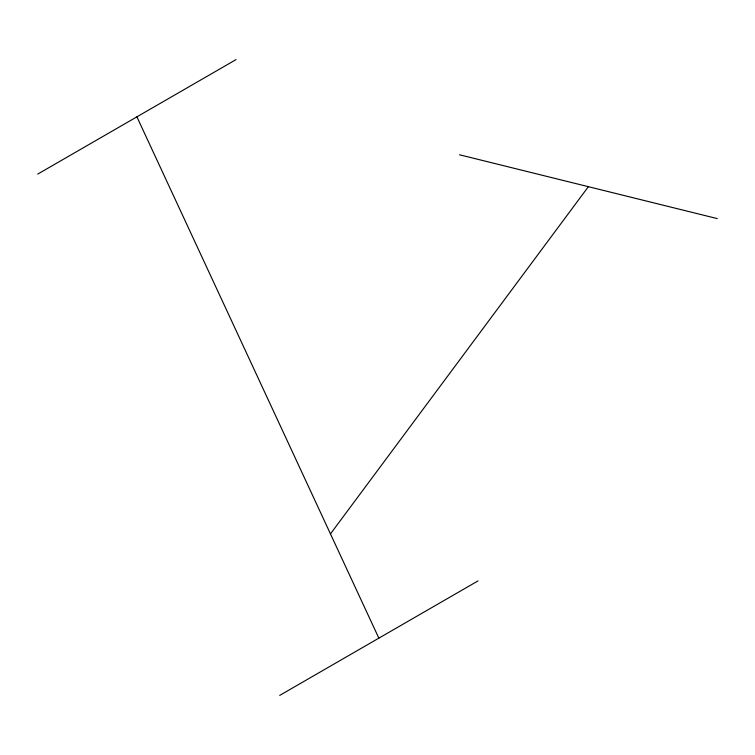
<?xml version="1.0" encoding="UTF-8"?>
<svg xmlns="http://www.w3.org/2000/svg" width="755" height="755" viewBox="0 0 755 755"><rect width="100%" height="100%" fill="white"/><g stroke="black" fill="none" stroke-linecap="round" stroke-linejoin="round"><path stroke-width="1.13" d="M330.464 533.898L588.381 186.683M37.75 174.084L236.051 59.598M279.699 695.402L478 580.916M459.512 154.775L717.25 218.591M136.9 116.846L378.85 638.154"/></g></svg>
